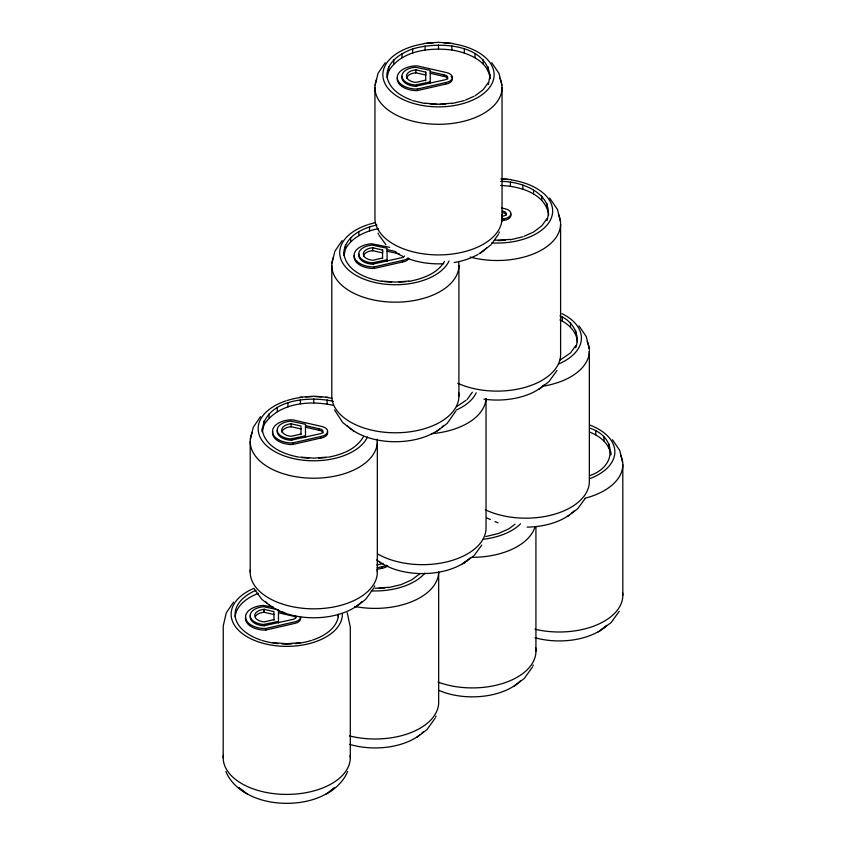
<?xml version="1.0" encoding="UTF-8"?>
<svg xmlns="http://www.w3.org/2000/svg" width="846" height="846" viewBox="0 0 846 846"><rect width="100%" height="100%" fill="white"/><g stroke="black" fill="none" stroke-linecap="round" stroke-linejoin="round"><path stroke-width="1.27" d="M250.448 439.053L253.282 427.272L260.536 416.592M262.123 431.693C264.058 399.418 309.054 395.653 333.356 401.374M262.419 431.407L263.889 424.978L263.889 420.97M332.034 263L334.868 251.23L342.133 240.55M375.169 85.129L378.014 73.359L385.268 62.678M343.709 254.635C343.635 237.271 362.088 227.881 377.009 225.025M344.005 255.355L345.475 248.925L345.475 244.917M490.13 77.769C487.825 43.315 437.71 41.221 412.668 48.941C400.983 53.129 387.849 61.071 386.855 74.765C387.806 87.931 400.126 96 411.484 100.061M387.14 77.494L388.61 71.053L388.61 67.046M488.375 84.484L490.13 74.765M546.928 220.69C555.621 194.263 521.908 181.002 500.684 181.425M575.682 347.748C580.726 334.656 572.52 320.93 559.936 315.896M589.821 428.129C616.988 437.096 616.988 466.58 589.821 475.558M374.249 587.071L374.641 585.929M498.971 233.158L499.373 232.016M347.632 771.499C343.719 781.101 335.788 788.609 326.916 793.643M435.595 717.239L435.986 716.097M532.853 666.151L533.244 665.009M455.835 411.019L447.206 423.381L437.033 431.132M498.474 234.247L491.716 243.838M373.742 588.16L365.62 599.423L355.447 607.185M557.017 370.442L548.895 381.705L538.722 389.467M435.087 718.328L426.966 729.59L416.792 737.352M532.346 667.24L524.224 678.503L514.051 686.265M619.23 611.32L611.108 622.582L599.423 631.232M388.61 71.053C401.543 50.326 429.631 47.355 451.859 49.977C467.669 52.801 488.142 60.383 490.13 78.773M345.475 248.925C352.105 237.092 365.44 231.191 378.247 228.737M488.375 82.485L483.214 89.676L475.008 95.852M263.889 424.978C278.26 402.749 309.615 400.031 333.356 405.382M444.499 261.382C437.171 273.945 422.217 278.831 408.724 281.432M233.528 602.162L226.263 612.842L223.249 625.86L223.185 757.709M363.643 436.399C356.568 449.089 341.974 454.662 328.375 457.178M546.928 218.68L541.768 225.871L533.562 232.047L524.055 236.256M467.204 399.418L472.354 392.227M575.682 345.739L570.521 352.93L559.936 360.163M481.839 545.025L474.331 555.251M585.157 498.537L577.649 508.763L567.476 516.525M491.082 244.716L480.168 253.261M466.178 400.19L456.618 406.64M419.828 573.757L411.621 579.933L400.93 584.671L388.473 587.653M461.482 564.589L470.249 558M515.034 524.213L508.88 528.845L498.188 533.583L485.731 536.565M464.158 563.002L473.527 555.959M325.752 794.341L334.519 787.742M598.249 631.93L607.016 625.331M465.501 100.061L473.823 96.37M451.859 103.561L464.317 100.589M502.429 216.28L504.036 215.899A4.463 2.58 0 0 0 504.036 211.437L502.429 211.045L502.429 212.61L504.036 212.991A4.463 2.58 0 0 1 506.278 215.222M510.413 239.767L522.86 236.785M425.707 80.116L415.999 82.411A10.977 6.334 0 0 1 406.461 76.119A10.977 6.334 0 0 1 416.01 69.848L415.693 72.735L425.707 75.04L425.707 72.143L415.693 69.848M430.223 83.5L430.223 70.377L415.428 67.246A15.524 8.968 0 0 0 401.913 76.119A15.524 8.968 0 0 0 415.397 85.012L430.223 81.882M402.051 76.288A15.524 8.968 0 0 0 415.397 86.345L445.493 79.693A4.463 2.58 0 0 0 445.493 75.231L430.223 71.709M417.438 89.02L445.62 82.559A9.126 5.266 0 0 0 452.388 77.462A9.126 5.266 0 0 0 445.62 72.375L417.438 65.914L414.815 65.914A20.188 11.654 0 0 0 397.25 77.451A20.188 11.654 0 0 0 414.783 89.02L417.438 89.02L417.438 90.575L414.783 90.575A20.188 11.654 0 0 1 397.43 77.494M417.438 90.575L445.62 84.114A9.126 5.266 0 0 0 452.388 79.027M501.604 219.347L504.174 218.754A9.126 5.266 0 0 0 510.942 213.668A9.126 5.266 0 0 0 504.174 208.571L501.604 207.989M501.604 220.901L504.174 220.32A9.126 5.266 0 0 0 510.624 213.858M382.572 257.988L372.853 260.282A10.977 6.334 0 0 1 363.325 253.99A10.977 6.334 0 0 1 372.875 247.719L372.547 250.606L382.572 252.912L382.572 250.014L372.547 247.719M387.077 261.372L387.077 248.248L372.282 245.107A15.524 8.968 0 0 0 358.778 253.99A15.524 8.968 0 0 0 372.261 262.884L387.077 259.754M358.905 254.16A15.524 8.968 0 0 0 372.261 264.216L402.358 257.565A4.463 2.58 0 0 0 404.43 256M389.668 247.307L371.68 243.775A20.188 11.654 0 0 0 354.114 255.323A20.188 11.654 0 0 0 371.648 266.892L374.302 266.892L402.485 260.431A9.126 5.266 0 0 0 408.026 257.967M354.284 255.365A20.188 11.654 0 0 0 371.648 268.446L374.302 268.446L402.485 261.985A9.126 5.266 0 0 0 408.935 258.263M300.986 434.03L291.267 436.325A10.977 6.334 0 0 1 281.729 430.043A10.977 6.334 0 0 1 291.288 423.761L290.961 426.659L300.986 428.954M305.491 437.414L305.491 424.29L290.696 421.16A15.524 8.968 0 0 0 277.192 430.032A15.524 8.968 0 0 0 290.675 438.926L305.491 435.796M277.319 430.202A15.524 8.968 0 0 0 290.675 440.269L320.761 433.617A4.463 2.58 0 0 0 320.761 429.144L305.491 425.633M292.716 442.934L320.898 436.473A9.126 5.266 0 0 0 327.656 431.375A9.126 5.266 0 0 0 320.898 426.289L292.716 419.828L290.093 419.828A20.188 11.654 0 0 0 272.528 431.375A20.188 11.654 0 0 0 290.062 442.934L292.716 442.934L292.716 444.499L290.062 444.488A20.188 11.654 0 0 1 272.698 431.407M292.716 444.499L320.898 438.027A9.126 5.266 0 0 0 327.349 431.576M376.777 565.022L382.106 563.785A4.463 2.58 0 0 0 383.037 563.373M377.115 567.814L382.233 566.64A9.126 5.266 0 0 0 386.326 565.276M377.115 569.369L382.233 568.195A9.126 5.266 0 0 0 387.785 565.741M273.967 619.6L264.248 621.895A10.977 6.334 0 0 1 254.72 615.613A10.977 6.334 0 0 1 264.269 609.332L264.269 612.229A10.977 6.334 0 0 0 255.555 616.078M278.471 622.984L278.471 609.86L263.677 606.73A15.524 8.968 0 0 0 250.173 615.613A15.524 8.968 0 0 0 263.656 624.496L278.471 621.366M250.3 615.772A15.524 8.968 0 0 0 263.656 625.839L293.752 619.187A4.463 2.58 0 0 0 295.381 615.666M273.385 607.164L263.074 605.398A20.188 11.654 0 0 0 245.509 616.946A20.188 11.654 0 0 0 263.043 628.504L265.697 628.504L293.879 622.043A9.126 5.266 0 0 0 300.647 616.956M245.678 616.977A20.188 11.654 0 0 0 263.043 630.069L265.697 630.069L293.879 623.608A9.126 5.266 0 0 0 300.33 617.146M424.301 43.379L438.492 42.3L452.684 43.379M452.06 103.191L438.492 104.227L424.925 103.191M439.709 104.492L445.779 104.026M510.614 239.397L494.572 240.232M498.262 240.687L505.548 240.137M408.925 281.062L395.357 282.099L381.789 281.062M398.995 282.173L406.292 281.623M299.579 397.292L313.771 396.214L327.962 397.292M327.339 457.104L313.771 458.141L300.203 457.104M318.625 458.13L325.922 457.57M375.106 588.308L388.674 587.272M378.754 588.382L384.835 587.928M300.319 642.674L286.752 643.711L273.184 642.674M415.693 72.735L416.01 72.735A10.977 6.334 0 0 0 406.556 78.192M372.547 250.606L372.875 250.606A10.977 6.334 0 0 0 363.42 256.063M290.961 426.659L291.288 426.659A10.977 6.334 0 0 0 281.824 432.105M273.967 614.524L263.941 612.229L264.269 609.332M429.99 103.931L437.276 104.492M500.917 178.792L511.238 179.585M500.684 185.443C519.507 186.215 545.554 193.205 548.684 214.979M384.422 281.623L391.709 282.173M301.62 457.57L308.906 458.13M430.223 73.274L445.493 76.785A4.463 2.58 0 0 1 447.724 79.027M387.077 249.581L395.78 251.579M387.077 251.146L399.502 253.99M290.961 423.761L300.986 426.056L300.986 434.643M305.491 427.188L320.761 430.709A4.463 2.58 0 0 1 323.003 432.941M278.471 611.203L284.69 612.62M263.941 609.332L273.967 611.626L273.967 620.224M278.471 612.758L293.752 616.279A4.463 2.58 0 0 1 295.825 617.844M412.668 100.589L425.126 103.561M381.99 281.432C366.181 278.609 345.697 271.037 343.709 252.637M299.156 457.178C283.685 454.387 264.015 446.561 262.123 428.679M497.987 522.817L495.037 521.591M559.936 319.904C568.734 324.029 576.729 331.865 577.437 342.038M589.821 432.137C599.528 435.912 609.49 443.505 610.601 454.566M486.81 517.942L490.331 519.507M246.577 793.643C237.705 788.609 229.774 781.101 225.871 771.499M353.67 431.132L342.767 422.588L334.477 409.887M376.639 559.872L380.795 563.002M272.084 607.185L261.911 599.423L254.403 589.197M238.984 787.742L247.751 794.341M549.625 198.006L557.525 209.565L560.359 221.335M385.903 244.716L379.124 235.283M491.716 62.678L498.971 73.359L501.815 85.129M579.024 325.932L586.278 336.623L589.123 348.393M612.472 439.751L619.737 450.432L622.571 462.212M378.014 233.158L378.522 234.247M347.23 612.842L350.307 627.098L350.307 757.709M622.815 464.687L622.815 595.298M610.897 451.838L610.897 454.852M609.131 444.129L609.131 448.137M603.97 436.938L603.97 440.946M595.764 430.762L595.764 434.77M575.682 330.31L575.682 334.318M570.521 323.119L570.521 327.127M562.315 316.943L562.315 320.951M546.928 203.252L546.928 207.259M541.768 196.061L541.768 200.068M535.93 527.206L535.93 651.219M533.562 189.885L533.562 193.893M522.86 185.147L522.86 189.155M510.413 182.165L510.413 186.173M504.174 218.754L504.174 220.32M502.048 87.614L502.048 218.226M488.375 67.046L488.375 71.053M486.038 398.678L486.038 527.967A63.556 36.695 0 0 1 446.804 561.871A63.556 36.695 0 0 1 377.538 553.908M483.214 59.855L483.214 63.862M475.008 53.679L475.008 57.697M464.317 48.941L464.317 52.949M458.913 265.485L458.913 396.097M451.859 45.97L451.859 49.977M445.62 82.559L445.62 84.114M443.886 74.85L443.886 76.404M438.672 571.695L438.672 702.307A63.556 36.695 0 0 1 349.504 735.893M438.492 44.954L438.492 48.962M425.707 72.143L425.707 80.73M425.126 45.97L425.126 49.977M416.56 85.012L416.56 86.355M412.668 48.941L412.668 52.949M402.485 260.431L402.485 261.985M401.977 53.679L401.977 57.697M393.771 59.855L393.771 63.862M382.572 250.014L382.572 258.601M382.233 566.64L382.233 568.195M377.327 441.527L377.327 572.139M374.937 87.614L374.937 218.226A63.556 36.695 0 0 0 441.601 254.868A63.556 36.695 0 0 0 501.752 214.63M374.302 266.892L374.302 268.446M373.414 262.884L373.414 264.216M369.533 226.813L369.533 230.821M358.841 231.55L358.841 235.558M350.635 237.726L350.635 241.734M331.791 265.485L331.791 396.097A63.556 36.695 0 0 0 398.466 432.74A63.556 36.695 0 0 0 458.606 392.502M327.127 399.883L327.127 403.891M320.898 436.473L320.898 438.027M319.154 428.763L319.154 430.318M313.771 398.868L313.771 402.876M300.404 399.883L300.404 403.891M291.828 438.926L291.828 440.269M287.947 402.865L287.947 406.873M277.255 407.603L277.255 411.611M269.039 413.779L269.039 417.787M265.697 628.504L265.697 630.069M264.809 624.507L264.809 625.839M250.205 441.527L250.205 572.139M535.074 526.593A63.556 36.695 0 0 1 472.364 557.303M535.624 647.634A63.556 36.695 0 0 1 505.527 682.521A63.556 36.695 0 0 1 438.017 682.098M520.533 523.822A55.614 32.106 0 0 1 482.907 539.293M520.533 680.797A55.614 32.106 0 0 1 438.514 690.22M499.891 78.118A63.556 36.695 0 0 1 439.529 124.299A63.556 36.695 0 0 1 376.597 79.27M452.885 43.749A55.614 32.106 0 0 1 484.049 93.187A55.614 32.106 0 0 1 392.935 93.187A55.614 32.106 0 0 1 424.1 43.749M426.659 43.389A55.614 32.106 0 0 1 433.215 42.797M443.769 42.797A55.614 32.106 0 0 1 450.326 43.389M486.662 247.804A55.614 32.106 0 0 1 478.942 253.789M477.821 254.456A55.614 32.106 0 0 1 454.154 262.556M443.769 263.709A55.614 32.106 0 0 1 408.216 258.675M403.489 256.698A55.614 32.106 0 0 1 395.896 252.394M451.161 76.383A9.126 5.266 0 0 1 452.081 77.663M458.606 261.89A63.556 36.695 0 0 1 391.18 302.096A63.556 36.695 0 0 1 333.461 257.142M449.067 260.949A55.614 32.106 0 0 1 361.496 278.112A55.614 32.106 0 0 1 367.545 224.825M368.687 224.454A55.614 32.106 0 0 1 374.683 222.826M443.516 425.675A55.614 32.106 0 0 1 441.824 427.251M439.962 428.785A55.614 32.106 0 0 1 347.188 425.675M470.165 257.068A63.556 36.695 0 0 0 560.602 223.809L560.602 354.421A63.556 36.695 0 0 1 524.816 387.426A63.556 36.695 0 0 1 457.749 383.27M558.434 214.313A63.556 36.695 0 0 1 560.57 222.625M511.439 179.955A55.614 32.106 0 0 1 551.772 216.661A55.614 32.106 0 0 1 491.769 242.929M502.323 179.003A55.614 32.106 0 0 1 508.88 179.595M544.38 384.793A55.614 32.106 0 0 1 483.923 399.153M377.189 439.137A63.556 36.695 0 0 1 307.532 478.043A63.556 36.695 0 0 1 252.372 432.031M377.189 569.749A63.556 36.695 0 0 1 313.771 608.834A63.556 36.695 0 0 1 250.342 569.749M367.481 436.991A55.614 32.106 0 0 1 279.91 454.154A55.614 32.106 0 0 1 285.959 400.877M287.101 400.507A55.614 32.106 0 0 1 301.927 397.313M305.85 396.901A55.614 32.106 0 0 1 312.449 396.584M315.082 396.584A55.614 32.106 0 0 1 321.681 396.901M325.604 397.313A55.614 32.106 0 0 1 331.939 398.339M361.929 601.718A55.614 32.106 0 0 1 269.155 604.837M267.294 603.304A55.614 32.106 0 0 1 265.602 601.718M350.17 755.319A63.556 36.695 0 0 1 286.752 794.405A63.556 36.695 0 0 1 223.323 755.319M342.366 614.249A55.614 32.106 0 0 1 261.499 642.865A55.614 32.106 0 0 1 254.064 588.277M334.085 788.081A55.614 32.106 0 0 1 330.374 791.147M326.07 793.939A55.614 32.106 0 0 1 247.423 793.939M244.156 791.877A55.614 32.106 0 0 1 239.407 788.081M338.389 614.249A51.638 29.811 0 0 1 312.565 640.073M311.402 640.454A51.638 29.811 0 0 1 295.317 643.658M291.648 643.933A51.638 29.811 0 0 1 281.845 643.933M278.175 643.658A51.638 29.811 0 0 1 262.101 640.454M260.928 640.073A51.638 29.811 0 0 1 255.915 590.339M235.156 616.967A51.638 29.811 0 0 1 258.379 593.353M337.945 614.376A51.638 29.811 0 0 1 338.337 616.967M486.006 398.551A63.556 36.695 0 0 1 431.407 433.681M467.087 560.665A55.614 32.106 0 0 1 462.921 563.531M461.8 564.197A55.614 32.106 0 0 1 378.86 561.406M476.192 392.819A55.614 32.106 0 0 1 456.332 409.982M542.244 386.315A63.556 36.695 0 0 0 589.355 350.879L589.355 481.48A63.556 36.695 0 0 1 552.882 514.685A63.556 36.695 0 0 1 485.318 509.778M587.187 341.372A63.556 36.695 0 0 1 589.324 349.684M561.924 313.612A55.614 32.106 0 0 1 558.476 364.002M573.958 511.058A55.614 32.106 0 0 1 571.357 513.416M569.421 514.928A55.614 32.106 0 0 1 527.111 527.111M423.275 731.885A55.614 32.106 0 0 1 421.583 733.471M419.722 735.005A55.614 32.106 0 0 1 349.61 744.364M424.978 573.059A55.614 32.106 0 0 1 371.161 590.878M438.63 572.89A63.556 36.695 0 0 1 354.696 606.445M620.647 455.19A63.556 36.695 0 0 1 584.861 498.273M622.677 592.909A63.556 36.695 0 0 1 534.926 629.202M589.525 424.914A55.614 32.106 0 0 1 589.525 478.773M606.593 625.67A55.614 32.106 0 0 1 601.844 629.466M598.577 631.528A55.614 32.106 0 0 1 534.936 637.704"/></g></svg>
